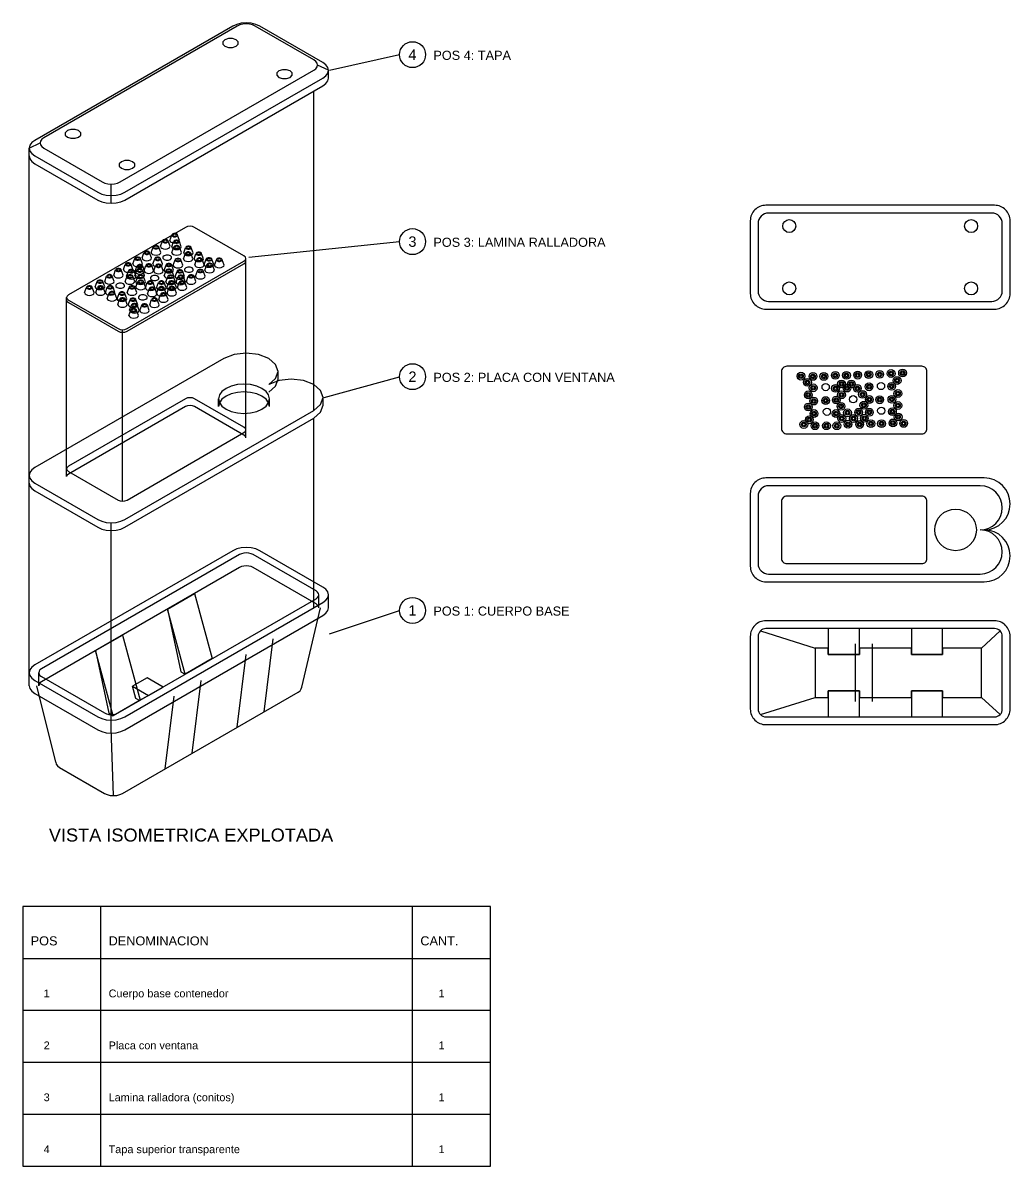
# Model space of a CAD drawing. Header units: millimetres. Extents: x -60 to 672, y -170 to 270.
# Drawn here: x -60 to 320, y -170 to 270.2 of the extents above; entities that cross this region are included whole.
import ezdxf

# ---------------------------------------------------------------- set-up
doc = ezdxf.new("R2010")
doc.units = ezdxf.units.MM
doc.styles.get("Standard").update_dxf_attribs({"font": 'arial.ttf'})

msp = doc.modelspace()

# ---------------------------------------------------------------- linework, layer by layer
for p, q in [((25.98, 270.24), (25.98, 269.83)), ((58, 252), (85, 258)), ((57.58, 252), (53.4, 254)), ((57.58, 249), (57.58, 252)), ((51.96, 121), (51.96, 244)), ((-57.58, 222), (-53.4, 224)), ((-57.58, 219), (-57.58, 222)), ((-57.58, 96), (-57.58, 219)), ((-25.98, 203.76), (-25.98, 208.17)), ((-25.98, 200.76), (-25.98, 203.76)), ((-7.03, 184.2), (-6.3, 186.2)), ((-3.36, 184.2), (-4.09, 186.2)), ((-3.4, 186.5), (-2.66, 188.5)), ((-2.7, 184), (-1.97, 186)), ((0.28, 186.5), (-0.46, 188.5)), ((0.97, 184), (0.24, 186)), ((27, 180), (85, 186)), ((-14.13, 179.7), (-13.4, 181.7)), ((-10.46, 179.7), (-11.2, 181.7)), ((-10.58, 181.85), (-9.85, 183.85)), ((-6.91, 181.85), (-7.64, 183.85)), ((-2.62, 181.85), (-1.88, 183.85)), ((1.06, 181.85), (0.32, 183.85)), ((1.8, 179.4), (2.54, 181.4)), ((1.89, 181.65), (2.62, 183.65)), ((5.47, 179.4), (4.74, 181.4)), ((5.56, 181.65), (4.83, 183.65)), ((5.87, 179.35), (6.61, 181.35)), ((9.54, 179.35), (8.81, 181.35)), ((-21.32, 175.25), (-20.59, 177.25)), ((-17.65, 175.25), (-18.38, 177.25)), ((-17.69, 177.45), (-16.95, 179.45)), ((-16.82, 174.55), (-16.08, 176.55)), ((-14.01, 177.45), (-14.75, 179.45)), ((-13.15, 174.55), (-13.88, 176.55)), ((-13.36, 174.85), (-12.62, 176.85)), ((-9.68, 174.85), (-10.42, 176.85)), ((-9.98, 177.4), (-9.24, 179.4)), ((-9.63, 174.7), (-8.9, 176.7)), ((-6.3, 177.4), (-7.04, 179.4)), ((-5.96, 174.7), (-6.69, 176.7)), ((-5.65, 175), (-4.91, 177)), ((-1.97, 175), (-2.71, 177)), ((-2.1, 176.95), (-1.36, 178.95)), ((1.58, 176.95), (0.84, 178.95)), ((6.13, 177.1), (6.87, 179.1)), ((9.8, 177.1), (9.07, 179.1)), ((9.77, 177.2), (10.5, 179.2)), ((10.03, 175.05), (10.76, 177.05)), ((13.44, 177.2), (12.71, 179.2)), ((13.7, 175.05), (12.97, 177.05)), ((13.75, 177), (14.49, 179)), ((17.43, 177), (16.69, 179)), ((25.83, 178.5), (25.83, 179.5)), ((25.83, 113.5), (25.83, 178.5)), ((-28.51, 170.7), (-27.78, 172.7)), ((-24.84, 170.7), (-25.57, 172.7)), ((-25.05, 173.1), (-24.31, 175.1)), ((-21.37, 173.1), (-22.11, 175.1)), ((-20.63, 170.65), (-19.9, 172.65)), ((-20.11, 172.65), (-19.38, 174.65)), ((-16.96, 170.65), (-17.69, 172.65)), ((-16.44, 172.65), (-17.17, 174.65)), ((-16.91, 172.9), (-16.17, 174.9)), ((-16.47, 170.55), (-15.74, 172.55)), ((-13.23, 172.9), (-13.97, 174.9)), ((-12.8, 170.55), (-13.53, 172.55)), ((-5.56, 172.85), (-4.83, 174.85)), ((-4.95, 170.5), (-4.22, 172.5)), ((-1.89, 172.85), (-2.62, 174.85)), ((-1.28, 170.5), (-2.02, 172.5)), ((-1.4, 172.55), (-0.67, 174.55)), ((-1.06, 170.45), (-0.32, 172.45)), ((2.27, 172.55), (1.54, 174.55)), ((2.62, 170.45), (1.88, 172.45)), ((2.93, 170.65), (3.66, 172.65)), ((6.6, 170.65), (5.87, 172.65)), ((6.48, 172.7), (7.21, 174.7)), ((10.15, 172.7), (9.42, 174.7)), ((-36.22, 166.35), (-35.48, 168.35)), ((-32.54, 166.35), (-33.28, 168.35)), ((-32.15, 168.6), (-31.41, 170.6)), ((-31.97, 166.4), (-31.24, 168.4)), ((-28.47, 168.6), (-29.21, 170.6)), ((-28.3, 166.4), (-29.04, 168.4)), ((-28.25, 166.45), (-27.52, 168.45)), ((-24.58, 166.45), (-25.31, 168.45)), ((-19.85, 166.4), (-19.12, 168.4)), ((-16.18, 166.4), (-16.91, 168.4)), ((-16.47, 168.55), (-15.74, 170.55)), ((-12.8, 168.55), (-13.53, 170.55)), ((-12.84, 168.25), (-12.1, 170.25)), ((-12.06, 165.9), (-11.32, 167.9)), ((-9.16, 168.25), (-9.9, 170.25)), ((-8.38, 165.9), (-9.12, 167.9)), ((-8.51, 168.25), (-7.77, 170.25)), ((-8.51, 166.05), (-7.77, 168.05)), ((-4.83, 168.25), (-5.57, 170.25)), ((-4.83, 166.05), (-5.57, 168.05)), ((-4.61, 168.3), (-3.87, 170.3)), ((-4.52, 166.15), (-3.79, 168.15)), ((-0.93, 168.3), (-1.67, 170.3)), ((-0.85, 166.15), (-1.58, 168.15)), ((-0.54, 168.35), (0.2, 170.35)), ((3.14, 168.35), (2.4, 170.35)), ((-43.15, 163.5), (-43.15, 164.5)), ((-43.15, 98.5), (-43.15, 163.5)), ((-27.56, 164.15), (-26.82, 166.15)), ((-23.88, 164.15), (-24.62, 166.15)), ((-23.66, 164), (-22.93, 166)), ((-23.49, 161.8), (-22.75, 163.8)), ((-19.99, 164), (-20.72, 166)), ((-19.81, 161.8), (-20.55, 163.8)), ((-19.42, 161.65), (-18.68, 163.65)), ((-15.74, 161.65), (-16.48, 163.65)), ((-11.19, 161.7), (-10.46, 163.7)), ((-7.52, 161.7), (-8.25, 163.7)), ((-7.73, 163.7), (-6.99, 165.7)), ((-4.05, 163.7), (-4.79, 165.7)), ((-19.16, 157.6), (-18.42, 159.6)), ((-18.9, 159.55), (-18.16, 161.55)), ((-15.48, 157.6), (-16.22, 159.6)), ((-15.22, 159.55), (-15.96, 161.55)), ((-15, 159.5), (-14.27, 161.5)), ((-11.33, 159.5), (-12.06, 161.5)), ((-21.65, 151.09), (-21.65, 152.09)), ((-21.65, 86.09), (-21.65, 151.09)), ((38.23, 133), (38.23, 136)), ((56, 126), (85, 134)), ((15.32, 122.5), (15.32, 125.5)), ((34.91, 122.5), (34.91, 125.5)), ((55.55, 123), (55.55, 126)), ((51.96, 45), (51.96, 118)), ((25.83, 110.5), (25.83, 113.5)), ((-43.15, 95.5), (-43.15, 98.5)), ((-57.58, 93), (-57.58, 96)), ((-57.58, 20), (-57.58, 93)), ((-25.98, 74.76), (-25.98, 77.76)), ((-25.98, 1.76), (-25.98, 74.76)), ((53.9, 45), (53.9, 50)), ((57.58, 45), (57.58, 50)), ((47.33, 14.5), (54.62, 45)), ((58, 35), (85, 44)), ((223.88, 36.12), (245, 29.5)), ((316.12, 36.12), (309, 29.5)), ((32.91, 5), (36.37, 33)), ((260.5, 8.93), (260.5, 31.07)), ((267, 8.93), (267, 31.07)), ((22.52, -1), (25.98, 27)), ((-57.58, 15), (-57.58, 20)), ((-53.9, 15), (-53.9, 20)), ((-47.33, -14.5), (-54.62, 15)), ((5.2, -11), (8.66, 17)), ((-5.2, -17), (-1.73, 11)), ((223.88, 3.88), (245, 10.5)), ((316.12, 3.88), (309, 10.5)), ((-25.98, -3.24), (-25.98, 1.76)), ((-25.11, -27.33), (-25.98, -1.54)), ((-30, -170), (-30, -70)), ((90, -170), (90, -70)), ((-60, -90), (120, -90)), ((-60, -110), (120, -110)), ((-60, -130), (120, -130)), ((-60, -150), (120, -150))]:
    msp.add_line(p, q)
for points in [[(55.43, 249), (56.59, 249.88), (57.33, 250.9), (57.58, 252), (57.33, 253.1), (56.59, 254.12), (55.43, 255), (31.18, 269), (29.65, 269.67), (27.88, 270.1), (25.98, 270.24), (24.08, 270.1), (22.31, 269.67), (20.78, 269), (-55.43, 225), (-56.59, 224.12), (-57.33, 223.1), (-57.58, 222), (-57.33, 220.9), (-56.59, 219.88), (-55.43, 219), (-31.18, 205), (-29.65, 204.33), (-27.88, 203.9), (-25.98, 203.76), (-24.08, 203.9), (-22.31, 204.33), (-20.78, 205)], [(51.96, 252), (52.74, 252.59), (53.23, 253.27), (53.4, 254), (53.23, 254.73), (52.74, 255.41), (51.96, 256), (29.44, 269), (28.43, 269.45), (27.25, 269.73), (25.98, 269.83), (24.71, 269.73), (23.53, 269.45), (22.52, 269), (-51.96, 226), (-52.74, 225.41), (-53.23, 224.73), (-53.4, 224), (-53.23, 223.27), (-52.74, 222.59), (-51.96, 222), (-29.44, 209), (-28.43, 208.55), (-27.25, 208.27), (-25.98, 208.17), (-24.71, 208.27), (-23.53, 208.55), (-22.52, 209)], [(22.08, 263.75), (20.71, 264.21), (19.13, 264.21), (17.75, 263.75), (16.96, 262.96), (16.96, 262.04), (17.75, 261.25), (19.13, 260.79), (20.71, 260.79), (22.08, 261.25), (22.88, 262.04), (22.88, 262.96)], [(42.87, 251.75), (41.5, 252.21), (39.91, 252.21), (38.54, 251.75), (37.75, 250.96), (37.75, 250.04), (38.54, 249.25), (39.91, 248.79), (41.5, 248.79), (42.87, 249.25), (43.66, 250.04), (43.66, 250.96)], [(-38.54, 228.75), (-39.91, 229.21), (-41.5, 229.21), (-42.87, 228.75), (-43.66, 227.96), (-43.66, 227.04), (-42.87, 226.25), (-41.5, 225.79), (-39.91, 225.79), (-38.54, 226.25), (-37.75, 227.04), (-37.75, 227.96)], [(-17.75, 216.75), (-19.13, 217.21), (-20.71, 217.21), (-22.08, 216.75), (-22.88, 215.96), (-22.88, 215.04), (-22.08, 214.25), (-20.71, 213.79), (-19.13, 213.79), (-17.75, 214.25), (-16.96, 215.04), (-16.96, 215.96)], [(25.11, 178.5), (25.65, 178.96), (25.83, 179.5), (25.65, 180.04), (25.11, 180.5), (6.06, 191.5), (5.27, 191.81), (4.33, 191.91), (3.39, 191.81), (2.6, 191.5), (-42.44, 165.5), (-42.97, 165.04), (-43.15, 164.5), (-42.97, 163.96), (-42.44, 163.5), (-23.38, 152.5), (-22.59, 152.19), (-21.65, 152.09), (-20.71, 152.19), (-19.92, 152.5)], [(-4.42, 186.65), (-4.91, 186.81), (-5.48, 186.81), (-5.98, 186.65), (-6.26, 186.36), (-6.26, 186.04), (-5.98, 185.75), (-5.48, 185.59), (-4.91, 185.59), (-4.42, 185.75), (-4.13, 186.04), (-4.13, 186.36)], [(-4.76, 186.45), (-5.2, 186.55), (-5.63, 186.45), (-5.81, 186.2), (-5.63, 185.95), (-5.2, 185.85), (-4.76, 185.95), (-4.58, 186.2)], [(-0.78, 188.95), (-1.27, 189.11), (-1.84, 189.11), (-2.34, 188.95), (-2.62, 188.66), (-2.62, 188.34), (-2.34, 188.05), (-1.84, 187.89), (-1.27, 187.89), (-0.78, 188.05), (-0.49, 188.34), (-0.49, 188.66)], [(-1.13, 188.75), (-1.56, 188.85), (-1.99, 188.75), (-2.17, 188.5), (-1.99, 188.25), (-1.56, 188.15), (-1.13, 188.25), (-0.95, 188.5)], [(-0.09, 186.45), (-0.58, 186.61), (-1.15, 186.61), (-1.65, 186.45), (-1.93, 186.16), (-1.93, 185.84), (-1.65, 185.55), (-1.15, 185.39), (-0.58, 185.39), (-0.09, 185.55), (0.2, 185.84), (0.2, 186.16)], [(-0.43, 186.25), (-0.87, 186.35), (-1.3, 186.25), (-1.48, 186), (-1.3, 185.75), (-0.87, 185.65), (-0.43, 185.75), (-0.25, 186)], [(-11.52, 182.15), (-12.01, 182.31), (-12.58, 182.31), (-13.08, 182.15), (-13.36, 181.86), (-13.36, 181.54), (-13.08, 181.25), (-12.58, 181.09), (-12.01, 181.09), (-11.52, 181.25), (-11.23, 181.54), (-11.23, 181.86)], [(-11.86, 181.95), (-12.3, 182.05), (-12.73, 181.95), (-12.91, 181.7), (-12.73, 181.45), (-12.3, 181.35), (-11.86, 181.45), (-11.69, 181.7)], [(-7.97, 184.3), (-8.46, 184.46), (-9.03, 184.46), (-9.53, 184.3), (-9.81, 184.01), (-9.81, 183.69), (-9.53, 183.4), (-9.03, 183.24), (-8.46, 183.24), (-7.97, 183.4), (-7.68, 183.69), (-7.68, 184.01)], [(-8.31, 184.1), (-8.75, 184.2), (-9.18, 184.1), (-9.36, 183.85), (-9.18, 183.6), (-8.75, 183.5), (-8.31, 183.6), (-8.13, 183.85)], [(-3.2, 180.55), (-3.97, 180.81), (-4.86, 180.81), (-5.63, 180.55), (-6.07, 180.11), (-6.07, 179.59), (-5.63, 179.15), (-4.86, 178.89), (-3.97, 178.89), (-3.2, 179.15), (-2.76, 179.59), (-2.76, 180.11)], [(0, 184.3), (-0.49, 184.46), (-1.06, 184.46), (-1.56, 184.3), (-1.84, 184.01), (-1.84, 183.69), (-1.56, 183.4), (-1.06, 183.24), (-0.49, 183.24), (0, 183.4), (0.29, 183.69), (0.29, 184.01)], [(-0.35, 184.1), (-0.78, 184.2), (-1.21, 184.1), (-1.39, 183.85), (-1.21, 183.6), (-0.78, 183.5), (-0.35, 183.6), (-0.17, 183.85)], [(4.42, 181.85), (3.92, 182.01), (3.35, 182.01), (2.86, 181.85), (2.57, 181.56), (2.57, 181.24), (2.86, 180.95), (3.35, 180.79), (3.92, 180.79), (4.42, 180.95), (4.7, 181.24), (4.7, 181.56)], [(4.5, 184.1), (4.01, 184.26), (3.44, 184.26), (2.94, 184.1), (2.66, 183.81), (2.66, 183.49), (2.94, 183.2), (3.44, 183.04), (4.01, 183.04), (4.5, 183.2), (4.79, 183.49), (4.79, 183.81)], [(4.07, 181.65), (3.64, 181.75), (3.2, 181.65), (3.02, 181.4), (3.2, 181.15), (3.64, 181.05), (4.07, 181.15), (4.25, 181.4)], [(4.16, 183.9), (3.72, 184), (3.29, 183.9), (3.11, 183.65), (3.29, 183.4), (3.72, 183.3), (4.16, 183.4), (4.34, 183.65)], [(8.49, 181.8), (7.99, 181.96), (7.42, 181.96), (6.93, 181.8), (6.64, 181.51), (6.64, 181.19), (6.93, 180.9), (7.42, 180.74), (7.99, 180.74), (8.49, 180.9), (8.77, 181.19), (8.77, 181.51)], [(8.14, 181.6), (7.71, 181.7), (7.27, 181.6), (7.1, 181.35), (7.27, 181.1), (7.71, 181), (8.14, 181.1), (8.32, 181.35)], [(-18.71, 177.7), (-19.2, 177.86), (-19.77, 177.86), (-20.26, 177.7), (-20.55, 177.41), (-20.55, 177.09), (-20.26, 176.8), (-19.77, 176.64), (-19.2, 176.64), (-18.71, 176.8), (-18.42, 177.09), (-18.42, 177.41)], [(-19.05, 177.5), (-19.49, 177.6), (-19.92, 177.5), (-20.1, 177.25), (-19.92, 177), (-19.49, 176.9), (-19.05, 177), (-18.87, 177.25)], [(-15.07, 179.9), (-15.56, 180.06), (-16.13, 180.06), (-16.63, 179.9), (-16.91, 179.61), (-16.91, 179.29), (-16.63, 179), (-16.13, 178.84), (-15.56, 178.84), (-15.07, 179), (-14.78, 179.29), (-14.78, 179.61)], [(-15.42, 179.7), (-15.85, 179.8), (-16.28, 179.7), (-16.46, 179.45), (-16.28, 179.2), (-15.85, 179.1), (-15.42, 179.2), (-15.24, 179.45)], [(-14.2, 177), (-14.7, 177.16), (-15.27, 177.16), (-15.76, 177), (-16.05, 176.71), (-16.05, 176.39), (-15.76, 176.1), (-15.27, 175.94), (-14.7, 175.94), (-14.2, 176.1), (-13.92, 176.39), (-13.92, 176.71)], [(-14.55, 176.8), (-14.98, 176.9), (-15.42, 176.8), (-15.59, 176.55), (-15.42, 176.3), (-14.98, 176.2), (-14.55, 176.3), (-14.37, 176.55)], [(-10.74, 177.3), (-11.23, 177.46), (-11.8, 177.46), (-12.3, 177.3), (-12.58, 177.01), (-12.58, 176.69), (-12.3, 176.4), (-11.8, 176.24), (-11.23, 176.24), (-10.74, 176.4), (-10.45, 176.69), (-10.45, 177.01)], [(-11.09, 177.1), (-11.52, 177.2), (-11.95, 177.1), (-12.13, 176.85), (-11.95, 176.6), (-11.52, 176.5), (-11.09, 176.6), (-10.91, 176.85)], [(-7.36, 179.85), (-7.86, 180.01), (-8.43, 180.01), (-8.92, 179.85), (-9.21, 179.56), (-9.21, 179.24), (-8.92, 178.95), (-8.43, 178.79), (-7.86, 178.79), (-7.36, 178.95), (-7.08, 179.24), (-7.08, 179.56)], [(-7.01, 177.15), (-7.51, 177.31), (-8.08, 177.31), (-8.57, 177.15), (-8.86, 176.86), (-8.86, 176.54), (-8.57, 176.25), (-8.08, 176.09), (-7.51, 176.09), (-7.01, 176.25), (-6.73, 176.54), (-6.73, 176.86)], [(-7.71, 179.65), (-8.14, 179.75), (-8.57, 179.65), (-8.75, 179.4), (-8.57, 179.15), (-8.14, 179.05), (-7.71, 179.15), (-7.53, 179.4)], [(-7.36, 176.95), (-7.79, 177.05), (-8.23, 176.95), (-8.41, 176.7), (-8.23, 176.45), (-7.79, 176.35), (-7.36, 176.45), (-7.18, 176.7)], [(-3.03, 177.45), (-3.53, 177.61), (-4.1, 177.61), (-4.59, 177.45), (-4.88, 177.16), (-4.88, 176.84), (-4.59, 176.55), (-4.1, 176.39), (-3.53, 176.39), (-3.03, 176.55), (-2.75, 176.84), (-2.75, 177.16)], [(-3.38, 177.25), (-3.81, 177.35), (-4.24, 177.25), (-4.42, 177), (-4.24, 176.75), (-3.81, 176.65), (-3.38, 176.75), (-3.2, 177)], [(0.52, 179.4), (0.03, 179.56), (-0.55, 179.56), (-1.04, 179.4), (-1.32, 179.11), (-1.32, 178.79), (-1.04, 178.5), (-0.55, 178.34), (0.03, 178.34), (0.52, 178.5), (0.8, 178.79), (0.8, 179.11)], [(0.17, 179.2), (-0.26, 179.3), (-0.69, 179.2), (-0.87, 178.95), (-0.69, 178.7), (-0.26, 178.6), (0.17, 178.7), (0.35, 178.95)], [(5.11, 175.85), (4.34, 176.11), (3.45, 176.11), (2.68, 175.85), (2.24, 175.41), (2.24, 174.89), (2.68, 174.45), (3.45, 174.19), (4.34, 174.19), (5.11, 174.45), (5.55, 174.89), (5.55, 175.41)], [(8.75, 179.55), (8.25, 179.71), (7.68, 179.71), (7.19, 179.55), (6.9, 179.26), (6.9, 178.94), (7.19, 178.65), (7.68, 178.49), (8.25, 178.49), (8.75, 178.65), (9.03, 178.94), (9.03, 179.26)], [(8.4, 179.35), (7.97, 179.45), (7.53, 179.35), (7.36, 179.1), (7.53, 178.85), (7.97, 178.75), (8.4, 178.85), (8.58, 179.1)], [(12.38, 179.65), (11.89, 179.81), (11.32, 179.81), (10.83, 179.65), (10.54, 179.36), (10.54, 179.04), (10.83, 178.75), (11.32, 178.59), (11.89, 178.59), (12.38, 178.75), (12.67, 179.04), (12.67, 179.36)], [(12.64, 177.5), (12.15, 177.66), (11.58, 177.66), (11.09, 177.5), (10.8, 177.21), (10.8, 176.89), (11.09, 176.6), (11.58, 176.44), (12.15, 176.44), (12.64, 176.6), (12.93, 176.89), (12.93, 177.21)], [(12.04, 179.45), (11.6, 179.55), (11.17, 179.45), (10.99, 179.2), (11.17, 178.95), (11.6, 178.85), (12.04, 178.95), (12.22, 179.2)], [(12.3, 177.3), (11.86, 177.4), (11.43, 177.3), (11.25, 177.05), (11.43, 176.8), (11.86, 176.7), (12.3, 176.8), (12.48, 177.05)], [(16.37, 179.45), (15.87, 179.61), (15.3, 179.61), (14.81, 179.45), (14.52, 179.16), (14.52, 178.84), (14.81, 178.55), (15.3, 178.39), (15.87, 178.39), (16.37, 178.55), (16.65, 178.84), (16.65, 179.16)], [(16.02, 179.25), (15.59, 179.35), (15.16, 179.25), (14.98, 179), (15.16, 178.75), (15.59, 178.65), (16.02, 178.75), (16.2, 179)], [(-25.89, 173.15), (-26.39, 173.31), (-26.96, 173.31), (-27.45, 173.15), (-27.74, 172.86), (-27.74, 172.54), (-27.45, 172.25), (-26.96, 172.09), (-26.39, 172.09), (-25.89, 172.25), (-25.61, 172.54), (-25.61, 172.86)], [(-26.24, 172.95), (-26.67, 173.05), (-27.11, 172.95), (-27.29, 172.7), (-27.11, 172.45), (-26.67, 172.35), (-26.24, 172.45), (-26.06, 172.7)], [(-22.43, 175.55), (-22.92, 175.71), (-23.49, 175.71), (-23.99, 175.55), (-24.27, 175.26), (-24.27, 174.94), (-23.99, 174.65), (-23.49, 174.49), (-22.92, 174.49), (-22.43, 174.65), (-22.14, 174.94), (-22.14, 175.26)], [(-22.78, 175.35), (-23.21, 175.45), (-23.64, 175.35), (-23.82, 175.1), (-23.64, 174.85), (-23.21, 174.75), (-22.78, 174.85), (-22.6, 175.1)], [(-18.01, 173.1), (-18.51, 173.26), (-19.08, 173.26), (-19.57, 173.1), (-19.86, 172.81), (-19.86, 172.49), (-19.57, 172.2), (-19.08, 172.04), (-18.51, 172.04), (-18.01, 172.2), (-17.73, 172.49), (-17.73, 172.81)], [(-18.36, 172.9), (-18.79, 173), (-19.23, 172.9), (-19.41, 172.65), (-19.23, 172.4), (-18.79, 172.3), (-18.36, 172.4), (-18.18, 172.65)], [(-17.49, 175.1), (-17.99, 175.26), (-18.56, 175.26), (-19.05, 175.1), (-19.34, 174.81), (-19.34, 174.49), (-19.05, 174.2), (-18.56, 174.04), (-17.99, 174.04), (-17.49, 174.2), (-17.21, 174.49), (-17.21, 174.81)], [(-17.84, 174.9), (-18.27, 175), (-18.71, 174.9), (-18.89, 174.65), (-18.71, 174.4), (-18.27, 174.3), (-17.84, 174.4), (-17.66, 174.65)], [(-14.29, 175.35), (-14.78, 175.51), (-15.35, 175.51), (-15.85, 175.35), (-16.13, 175.06), (-16.13, 174.74), (-15.85, 174.45), (-15.35, 174.29), (-14.78, 174.29), (-14.29, 174.45), (-14, 174.74), (-14, 175.06)], [(-13.86, 173), (-14.35, 173.16), (-14.92, 173.16), (-15.42, 173), (-15.7, 172.71), (-15.7, 172.39), (-15.42, 172.1), (-14.92, 171.94), (-14.35, 171.94), (-13.86, 172.1), (-13.57, 172.39), (-13.57, 172.71)], [(-14.64, 175.15), (-15.07, 175.25), (-15.5, 175.15), (-15.68, 174.9), (-15.5, 174.65), (-15.07, 174.55), (-14.64, 174.65), (-14.46, 174.9)], [(-14.2, 172.8), (-14.64, 172.9), (-15.07, 172.8), (-15.25, 172.55), (-15.07, 172.3), (-14.64, 172.2), (-14.2, 172.3), (-14.02, 172.55)], [(-8.05, 172.65), (-8.82, 172.91), (-9.71, 172.91), (-10.48, 172.65), (-10.92, 172.21), (-10.92, 171.69), (-10.48, 171.25), (-9.71, 170.99), (-8.82, 170.99), (-8.05, 171.25), (-7.61, 171.69), (-7.61, 172.21)], [(-2.94, 175.3), (-3.44, 175.46), (-4.01, 175.46), (-4.5, 175.3), (-4.79, 175.01), (-4.79, 174.69), (-4.5, 174.4), (-4.01, 174.24), (-3.44, 174.24), (-2.94, 174.4), (-2.66, 174.69), (-2.66, 175.01)], [(-3.29, 175.1), (-3.72, 175.2), (-4.16, 175.1), (-4.34, 174.85), (-4.16, 174.6), (-3.72, 174.5), (-3.29, 174.6), (-3.11, 174.85)], [(-2.34, 172.95), (-2.83, 173.11), (-3.4, 173.11), (-3.9, 172.95), (-4.18, 172.66), (-4.18, 172.34), (-3.9, 172.05), (-3.4, 171.89), (-2.83, 171.89), (-2.34, 172.05), (-2.05, 172.34), (-2.05, 172.66)], [(-2.68, 172.75), (-3.12, 172.85), (-3.55, 172.75), (-3.73, 172.5), (-3.55, 172.25), (-3.12, 172.15), (-2.68, 172.25), (-2.51, 172.5)], [(1.21, 175), (0.72, 175.16), (0.15, 175.16), (-0.35, 175), (-0.63, 174.71), (-0.63, 174.39), (-0.35, 174.1), (0.15, 173.94), (0.72, 173.94), (1.21, 174.1), (1.5, 174.39), (1.5, 174.71)], [(1.56, 172.9), (1.06, 173.06), (0.49, 173.06), (0, 172.9), (-0.29, 172.61), (-0.29, 172.29), (0, 172), (0.49, 171.84), (1.06, 171.84), (1.56, 172), (1.84, 172.29), (1.84, 172.61)], [(0.87, 174.8), (0.43, 174.9), (0, 174.8), (-0.18, 174.55), (0, 174.3), (0.43, 174.2), (0.87, 174.3), (1.05, 174.55)], [(1.21, 172.7), (0.78, 172.8), (0.35, 172.7), (0.17, 172.45), (0.35, 172.2), (0.78, 172.1), (1.21, 172.2), (1.39, 172.45)], [(5.54, 173.1), (5.05, 173.26), (4.48, 173.26), (3.98, 173.1), (3.7, 172.81), (3.7, 172.49), (3.98, 172.2), (4.48, 172.04), (5.05, 172.04), (5.54, 172.2), (5.83, 172.49), (5.83, 172.81)], [(5.2, 172.9), (4.76, 173), (4.33, 172.9), (4.15, 172.65), (4.33, 172.4), (4.76, 172.3), (5.2, 172.4), (5.38, 172.65)], [(9.09, 175.15), (8.6, 175.31), (8.03, 175.31), (7.53, 175.15), (7.25, 174.86), (7.25, 174.54), (7.53, 174.25), (8.03, 174.09), (8.6, 174.09), (9.09, 174.25), (9.38, 174.54), (9.38, 174.86)], [(8.75, 174.95), (8.31, 175.05), (7.88, 174.95), (7.7, 174.7), (7.88, 174.45), (8.31, 174.35), (8.75, 174.45), (8.93, 174.7)], [(-33.6, 168.8), (-34.1, 168.96), (-34.67, 168.96), (-35.16, 168.8), (-35.45, 168.51), (-35.45, 168.19), (-35.16, 167.9), (-34.67, 167.74), (-34.1, 167.74), (-33.6, 167.9), (-33.32, 168.19), (-33.32, 168.51)], [(-33.95, 168.6), (-34.38, 168.7), (-34.81, 168.6), (-34.99, 168.35), (-34.81, 168.1), (-34.38, 168), (-33.95, 168.1), (-33.77, 168.35)], [(-29.53, 171.05), (-30.03, 171.21), (-30.6, 171.21), (-31.09, 171.05), (-31.38, 170.76), (-31.38, 170.44), (-31.09, 170.15), (-30.6, 169.99), (-30.03, 169.99), (-29.53, 170.15), (-29.25, 170.44), (-29.25, 170.76)], [(-29.36, 168.85), (-29.85, 169.01), (-30.42, 169.01), (-30.92, 168.85), (-31.2, 168.56), (-31.2, 168.24), (-30.92, 167.95), (-30.42, 167.79), (-29.85, 167.79), (-29.36, 167.95), (-29.07, 168.24), (-29.07, 168.56)], [(-29.88, 170.85), (-30.31, 170.95), (-30.74, 170.85), (-30.92, 170.6), (-30.74, 170.35), (-30.31, 170.25), (-29.88, 170.35), (-29.7, 170.6)], [(-29.7, 168.65), (-30.14, 168.75), (-30.57, 168.65), (-30.75, 168.4), (-30.57, 168.15), (-30.14, 168.05), (-29.7, 168.15), (-29.53, 168.4)], [(-25.63, 168.9), (-26.13, 169.06), (-26.7, 169.06), (-27.19, 168.9), (-27.48, 168.61), (-27.48, 168.29), (-27.19, 168), (-26.7, 167.84), (-26.13, 167.84), (-25.63, 168), (-25.35, 168.29), (-25.35, 168.61)], [(-25.98, 168.7), (-26.41, 168.8), (-26.85, 168.7), (-27.03, 168.45), (-26.85, 168.2), (-26.41, 168.1), (-25.98, 168.2), (-25.8, 168.45)], [(-21.3, 169.7), (-22.07, 169.96), (-22.96, 169.96), (-23.73, 169.7), (-24.17, 169.26), (-24.17, 168.74), (-23.73, 168.3), (-22.96, 168.04), (-22.07, 168.04), (-21.3, 168.3), (-20.86, 168.74), (-20.86, 169.26)], [(-17.23, 168.85), (-17.73, 169.01), (-18.3, 169.01), (-18.79, 168.85), (-19.08, 168.56), (-19.08, 168.24), (-18.79, 167.95), (-18.3, 167.79), (-17.73, 167.79), (-17.23, 167.95), (-16.95, 168.24), (-16.95, 168.56)], [(-17.58, 168.65), (-18.01, 168.75), (-18.45, 168.65), (-18.63, 168.4), (-18.45, 168.15), (-18.01, 168.05), (-17.58, 168.15), (-17.4, 168.4)], [(-13.86, 171), (-14.35, 171.16), (-14.92, 171.16), (-15.42, 171), (-15.7, 170.71), (-15.7, 170.39), (-15.42, 170.1), (-14.92, 169.94), (-14.35, 169.94), (-13.86, 170.1), (-13.57, 170.39), (-13.57, 170.71)], [(-14.2, 170.8), (-14.64, 170.9), (-15.07, 170.8), (-15.25, 170.55), (-15.07, 170.3), (-14.64, 170.2), (-14.2, 170.3), (-14.02, 170.55)], [(-10.22, 170.7), (-10.71, 170.86), (-11.28, 170.86), (-11.78, 170.7), (-12.06, 170.41), (-12.06, 170.09), (-11.78, 169.8), (-11.28, 169.64), (-10.71, 169.64), (-10.22, 169.8), (-9.93, 170.09), (-9.93, 170.41)], [(-10.57, 170.5), (-11, 170.6), (-11.43, 170.5), (-11.61, 170.25), (-11.43, 170), (-11, 169.9), (-10.57, 170), (-10.39, 170.25)], [(-9.44, 168.35), (-9.93, 168.51), (-10.5, 168.51), (-11, 168.35), (-11.28, 168.06), (-11.28, 167.74), (-11, 167.45), (-10.5, 167.29), (-9.93, 167.29), (-9.44, 167.45), (-9.15, 167.74), (-9.15, 168.06)], [(-9.79, 168.15), (-10.22, 168.25), (-10.65, 168.15), (-10.83, 167.9), (-10.65, 167.65), (-10.22, 167.55), (-9.79, 167.65), (-9.61, 167.9)], [(-5.89, 170.7), (-6.38, 170.86), (-6.95, 170.86), (-7.45, 170.7), (-7.73, 170.41), (-7.73, 170.09), (-7.45, 169.8), (-6.95, 169.64), (-6.38, 169.64), (-5.89, 169.8), (-5.6, 170.09), (-5.6, 170.41)], [(-5.89, 168.5), (-6.38, 168.66), (-6.95, 168.66), (-7.45, 168.5), (-7.73, 168.21), (-7.73, 167.89), (-7.45, 167.6), (-6.95, 167.44), (-6.38, 167.44), (-5.89, 167.6), (-5.6, 167.89), (-5.6, 168.21)], [(-6.24, 170.5), (-6.67, 170.6), (-7.1, 170.5), (-7.28, 170.25), (-7.1, 170), (-6.67, 169.9), (-6.24, 170), (-6.06, 170.25)], [(-6.24, 168.3), (-6.67, 168.4), (-7.1, 168.3), (-7.28, 168.05), (-7.1, 167.8), (-6.67, 167.7), (-6.24, 167.8), (-6.06, 168.05)], [(-1.99, 170.75), (-2.49, 170.91), (-3.06, 170.91), (-3.55, 170.75), (-3.84, 170.46), (-3.84, 170.14), (-3.55, 169.85), (-3.06, 169.69), (-2.49, 169.69), (-1.99, 169.85), (-1.71, 170.14), (-1.71, 170.46)], [(-1.91, 168.6), (-2.4, 168.76), (-2.97, 168.76), (-3.46, 168.6), (-3.75, 168.31), (-3.75, 167.99), (-3.46, 167.7), (-2.97, 167.54), (-2.4, 167.54), (-1.91, 167.7), (-1.62, 167.99), (-1.62, 168.31)], [(-2.34, 170.55), (-2.77, 170.65), (-3.2, 170.55), (-3.38, 170.3), (-3.2, 170.05), (-2.77, 169.95), (-2.34, 170.05), (-2.16, 170.3)], [(-2.25, 168.4), (-2.68, 168.5), (-3.12, 168.4), (-3.3, 168.15), (-3.12, 167.9), (-2.68, 167.8), (-2.25, 167.9), (-2.07, 168.15)], [(2.08, 170.8), (1.58, 170.96), (1.01, 170.96), (0.52, 170.8), (0.23, 170.51), (0.23, 170.19), (0.52, 169.9), (1.01, 169.74), (1.58, 169.74), (2.08, 169.9), (2.36, 170.19), (2.36, 170.51)], [(1.73, 170.6), (1.3, 170.7), (0.87, 170.6), (0.69, 170.35), (0.87, 170.1), (1.3, 170), (1.73, 170.1), (1.91, 170.35)], [(-24.94, 166.6), (-25.44, 166.76), (-26.01, 166.76), (-26.5, 166.6), (-26.79, 166.31), (-26.79, 165.99), (-26.5, 165.7), (-26.01, 165.54), (-25.44, 165.54), (-24.94, 165.7), (-24.66, 165.99), (-24.66, 166.31)], [(-25.29, 166.4), (-25.72, 166.5), (-26.15, 166.4), (-26.33, 166.15), (-26.15, 165.9), (-25.72, 165.8), (-25.29, 165.9), (-25.11, 166.15)], [(-21.04, 166.45), (-21.54, 166.61), (-22.11, 166.61), (-22.6, 166.45), (-22.89, 166.16), (-22.89, 165.84), (-22.6, 165.55), (-22.11, 165.39), (-21.54, 165.39), (-21.04, 165.55), (-20.76, 165.84), (-20.76, 166.16)], [(-20.87, 164.25), (-21.37, 164.41), (-21.94, 164.41), (-22.43, 164.25), (-22.72, 163.96), (-22.72, 163.64), (-22.43, 163.35), (-21.94, 163.19), (-21.37, 163.19), (-20.87, 163.35), (-20.59, 163.64), (-20.59, 163.96)], [(-21.39, 166.25), (-21.82, 166.35), (-22.26, 166.25), (-22.44, 166), (-22.26, 165.75), (-21.82, 165.65), (-21.39, 165.75), (-21.21, 166)], [(-21.22, 164.05), (-21.65, 164.15), (-22.08, 164.05), (-22.26, 163.8), (-22.08, 163.55), (-21.65, 163.45), (-21.22, 163.55), (-21.04, 163.8)], [(-16.8, 164.1), (-17.3, 164.26), (-17.87, 164.26), (-18.36, 164.1), (-18.65, 163.81), (-18.65, 163.49), (-18.36, 163.2), (-17.87, 163.04), (-17.3, 163.04), (-16.8, 163.2), (-16.52, 163.49), (-16.52, 163.81)], [(-17.15, 163.9), (-17.58, 164), (-18.01, 163.9), (-18.19, 163.65), (-18.01, 163.4), (-17.58, 163.3), (-17.15, 163.4), (-16.97, 163.65)], [(-12.64, 165.2), (-13.41, 165.46), (-14.3, 165.46), (-15.07, 165.2), (-15.51, 164.76), (-15.51, 164.24), (-15.07, 163.8), (-14.3, 163.54), (-13.41, 163.54), (-12.64, 163.8), (-12.2, 164.24), (-12.2, 164.76)], [(-8.57, 164.15), (-9.07, 164.31), (-9.64, 164.31), (-10.13, 164.15), (-10.42, 163.86), (-10.42, 163.54), (-10.13, 163.25), (-9.64, 163.09), (-9.07, 163.09), (-8.57, 163.25), (-8.29, 163.54), (-8.29, 163.86)], [(-8.92, 163.95), (-9.35, 164.05), (-9.79, 163.95), (-9.97, 163.7), (-9.79, 163.45), (-9.35, 163.35), (-8.92, 163.45), (-8.74, 163.7)], [(-5.11, 166.15), (-5.6, 166.31), (-6.17, 166.31), (-6.67, 166.15), (-6.95, 165.86), (-6.95, 165.54), (-6.67, 165.25), (-6.17, 165.09), (-5.6, 165.09), (-5.11, 165.25), (-4.82, 165.54), (-4.82, 165.86)], [(-5.46, 165.95), (-5.89, 166.05), (-6.32, 165.95), (-6.5, 165.7), (-6.32, 165.45), (-5.89, 165.35), (-5.46, 165.45), (-5.28, 165.7)], [(-16.54, 160.05), (-17.04, 160.21), (-17.61, 160.21), (-18.1, 160.05), (-18.39, 159.76), (-18.39, 159.44), (-18.1, 159.15), (-17.61, 158.99), (-17.04, 158.99), (-16.54, 159.15), (-16.26, 159.44), (-16.26, 159.76)], [(-16.28, 162), (-16.78, 162.16), (-17.35, 162.16), (-17.84, 162), (-18.13, 161.71), (-18.13, 161.39), (-17.84, 161.1), (-17.35, 160.94), (-16.78, 160.94), (-16.28, 161.1), (-16, 161.39), (-16, 161.71)], [(-16.89, 159.85), (-17.32, 159.95), (-17.75, 159.85), (-17.93, 159.6), (-17.75, 159.35), (-17.32, 159.25), (-16.89, 159.35), (-16.71, 159.6)], [(-16.63, 161.8), (-17.06, 161.9), (-17.49, 161.8), (-17.67, 161.55), (-17.49, 161.3), (-17.06, 161.2), (-16.63, 161.3), (-16.45, 161.55)], [(-12.38, 161.95), (-12.88, 162.11), (-13.45, 162.11), (-13.94, 161.95), (-14.23, 161.66), (-14.23, 161.34), (-13.94, 161.05), (-13.45, 160.89), (-12.88, 160.89), (-12.38, 161.05), (-12.1, 161.34), (-12.1, 161.66)], [(-12.73, 161.75), (-13.16, 161.85), (-13.6, 161.75), (-13.78, 161.5), (-13.6, 161.25), (-13.16, 161.15), (-12.73, 161.25), (-12.55, 161.5)], [(-31.18, 79), (-29.65, 78.33), (-27.88, 77.9), (-25.98, 77.76), (-24.08, 77.9), (-22.31, 78.33), (-20.78, 79), (51.96, 121), (54.62, 123.29), (55.55, 126), (54.62, 128.71), (51.96, 131), (47.99, 132.53), (43.3, 133.07), (38.61, 132.53), (34.64, 131), (37.3, 133.29), (38.23, 136), (37.3, 138.71), (34.64, 141), (30.67, 142.53), (25.98, 143.07), (21.29, 142.53), (17.32, 141), (-55.43, 99), (-56.59, 98.12), (-57.33, 97.1), (-57.58, 96), (-57.33, 94.9), (-56.59, 93.88), (-55.43, 93)], [(32.04, 129.5), (30.01, 130.4), (27.65, 130.96), (25.11, 131.16), (22.58, 130.96), (20.22, 130.4), (18.19, 129.5), (16.63, 128.33), (15.65, 126.96), (15.32, 125.5), (15.65, 124.04), (16.63, 122.67), (18.19, 121.5), (20.22, 120.6), (22.58, 120.04), (25.11, 119.84), (27.65, 120.04), (30.01, 120.6), (32.04, 121.5), (33.6, 122.67), (34.58, 124.04), (34.91, 125.5), (34.58, 126.96), (33.6, 128.33)], [(25.11, 112.5), (25.65, 112.96), (25.83, 113.5), (25.65, 114.04), (25.11, 114.5), (6.06, 125.5), (5.27, 125.81), (4.33, 125.91), (3.39, 125.81), (2.6, 125.5), (-42.44, 99.5), (-42.97, 99.04), (-43.15, 98.5), (-42.97, 97.96), (-42.44, 97.5), (-23.38, 86.5), (-22.59, 86.19), (-21.65, 86.09), (-20.71, 86.19), (-19.92, 86.5)], [(55.43, 47), (56.59, 47.88), (57.33, 48.9), (57.58, 50), (57.33, 51.1), (56.59, 52.12), (55.43, 53), (31.18, 67), (29.65, 67.67), (27.88, 68.1), (25.98, 68.24), (24.08, 68.1), (22.31, 67.67), (20.78, 67), (-55.43, 23), (-56.59, 22.12), (-57.33, 21.1), (-57.58, 20), (-57.33, 18.9), (-56.59, 17.88), (-55.43, 17), (-31.18, 3), (-29.65, 2.33), (-27.88, 1.9), (-25.98, 1.76), (-24.08, 1.9), (-22.31, 2.33), (-20.78, 3)], [(52.83, 48.5), (53.41, 48.94), (53.78, 49.45), (53.9, 50), (53.78, 50.55), (53.41, 51.06), (52.83, 51.5), (28.58, 65.5), (27.82, 65.84), (26.93, 66.05), (25.98, 66.12), (25.03, 66.05), (24.14, 65.84), (23.38, 65.5), (-52.83, 21.5), (-53.41, 21.06), (-53.78, 20.55), (-53.9, 20), (-53.78, 19.45), (-53.41, 18.94), (-52.83, 18.5), (-28.58, 4.5), (-27.82, 4.16), (-26.93, 3.95), (-25.98, 3.88), (-25.03, 3.95), (-24.14, 4.16), (-23.38, 4.5)], [(-4.33, 44.5), (6.06, 50.5), (12.85, 25.42), (2.46, 19.42)], [(-4.33, 44.5), (0.76, 20.4), (2.46, 19.42)], [(250, 27), (262, 27), (262, 37), (250, 37)], [(282, 27), (294, 27), (294, 37), (282, 37)], [(-32.04, 28.5), (-21.65, 34.5), (-14.86, 9.42), (-25.26, 3.42)], [(-32.04, 28.5), (-26.95, 4.4), (-25.26, 3.42)], [(245, 10.5), (250, 10.5), (250, 13), (262, 13), (262, 10.5), (282, 10.5), (282, 13), (294, 13), (294, 10.5), (309, 10.5), (309, 29.5), (294, 29.5), (294, 27), (282, 27), (282, 29.5), (262, 29.5), (262, 27), (250, 27), (250, 29.5), (245, 29.5)], [(-11.69, 11.25), (-6.06, 14.5), (-12.19, 18.04), (-17.82, 14.79)], [(-17.82, 14.79), (-11.69, 11.25), (-15.16, 9.25), (-16.53, 10.05)], [(250, 3), (262, 3), (262, 13), (250, 13)], [(282, 3), (294, 3), (294, 13), (282, 13)], [(-60, -170), (120, -170), (120, -70), (-60, -70)]]:
    msp.add_lwpolyline(points, close=True)
for points in [[(-57.58, 219), (-57.33, 217.9), (-56.59, 216.88), (-55.43, 216), (-31.18, 202), (-29.65, 201.33), (-27.88, 200.9), (-25.98, 200.76), (-24.08, 200.9), (-22.31, 201.33), (-20.78, 202), (55.43, 246), (56.59, 246.88), (57.33, 247.9), (57.58, 249)], [(-3.4, 186.5), (-3.26, 186.09), (-2.86, 185.75), (-2.26, 185.52), (-1.56, 185.44), (-0.86, 185.52), (-0.26, 185.75), (0.14, 186.09), (0.28, 186.5)], [(-10.58, 181.85), (-10.44, 181.44), (-10.05, 181.1), (-9.45, 180.87), (-8.75, 180.79), (-8.04, 180.87), (-7.45, 181.1), (-7.05, 181.44), (-6.91, 181.85)], [(-7.03, 184.2), (-6.89, 183.79), (-6.5, 183.45), (-5.9, 183.22), (-5.2, 183.14), (-4.49, 183.22), (-3.9, 183.45), (-3.5, 183.79), (-3.36, 184.2)], [(-2.7, 184), (-2.56, 183.59), (-2.17, 183.25), (-1.57, 183.02), (-0.87, 182.94), (-0.16, 183.02), (0.43, 183.25), (0.83, 183.59), (0.97, 184)], [(-2.62, 181.85), (-2.48, 181.44), (-2.08, 181.1), (-1.48, 180.87), (-0.78, 180.79), (-0.08, 180.87), (0.52, 181.1), (0.92, 181.44), (1.06, 181.85)], [(1.89, 181.65), (2.03, 181.24), (2.42, 180.9), (3.02, 180.67), (3.72, 180.59), (4.43, 180.67), (5.02, 180.9), (5.42, 181.24), (5.56, 181.65)], [(-43.15, 163.5), (-42.97, 162.96), (-42.44, 162.5), (-23.38, 151.5), (-22.59, 151.19), (-21.65, 151.09), (-20.71, 151.19), (-19.92, 151.5), (25.11, 177.5), (25.65, 177.96), (25.83, 178.5)], [(-17.69, 177.45), (-17.55, 177.04), (-17.15, 176.7), (-16.55, 176.47), (-15.85, 176.39), (-15.15, 176.47), (-14.55, 176.7), (-14.15, 177.04), (-14.01, 177.45)], [(-14.13, 179.7), (-13.99, 179.29), (-13.6, 178.95), (-13, 178.72), (-12.3, 178.64), (-11.59, 178.72), (-11, 178.95), (-10.6, 179.29), (-10.46, 179.7)], [(-9.98, 177.4), (-9.84, 176.99), (-9.44, 176.65), (-8.84, 176.42), (-8.14, 176.34), (-7.44, 176.42), (-6.84, 176.65), (-6.44, 176.99), (-6.3, 177.4)], [(-2.1, 176.95), (-1.96, 176.54), (-1.56, 176.2), (-0.96, 175.97), (-0.26, 175.89), (0.44, 175.97), (1.04, 176.2), (1.44, 176.54), (1.58, 176.95)], [(1.8, 179.4), (1.94, 178.99), (2.34, 178.65), (2.93, 178.42), (3.64, 178.34), (4.34, 178.42), (4.94, 178.65), (5.33, 178.99), (5.47, 179.4)], [(5.87, 179.35), (6.01, 178.94), (6.41, 178.6), (7, 178.37), (7.71, 178.29), (8.41, 178.37), (9.01, 178.6), (9.4, 178.94), (9.54, 179.35)], [(6.13, 177.1), (6.27, 176.69), (6.67, 176.35), (7.26, 176.12), (7.97, 176.04), (8.67, 176.12), (9.27, 176.35), (9.66, 176.69), (9.8, 177.1)], [(9.77, 177.2), (9.91, 176.79), (10.31, 176.45), (10.9, 176.22), (11.6, 176.14), (12.31, 176.22), (12.9, 176.45), (13.3, 176.79), (13.44, 177.2)], [(13.75, 177), (13.89, 176.59), (14.29, 176.25), (14.89, 176.02), (15.59, 175.94), (16.29, 176.02), (16.89, 176.25), (17.29, 176.59), (17.43, 177)], [(-25.05, 173.1), (-24.91, 172.69), (-24.51, 172.35), (-23.91, 172.12), (-23.21, 172.04), (-22.51, 172.12), (-21.91, 172.35), (-21.51, 172.69), (-21.37, 173.1)], [(-21.32, 175.25), (-21.18, 174.84), (-20.78, 174.5), (-20.19, 174.27), (-19.49, 174.19), (-18.78, 174.27), (-18.19, 174.5), (-17.79, 174.84), (-17.65, 175.25)], [(-20.11, 172.65), (-19.97, 172.24), (-19.57, 171.9), (-18.98, 171.67), (-18.27, 171.59), (-17.57, 171.67), (-16.97, 171.9), (-16.58, 172.24), (-16.44, 172.65)], [(-16.91, 172.9), (-16.77, 172.49), (-16.37, 172.15), (-15.77, 171.92), (-15.07, 171.84), (-14.37, 171.92), (-13.77, 172.15), (-13.37, 172.49), (-13.23, 172.9)], [(-16.82, 174.55), (-16.68, 174.14), (-16.28, 173.8), (-15.69, 173.57), (-14.98, 173.49), (-14.28, 173.57), (-13.68, 173.8), (-13.28, 174.14), (-13.15, 174.55)], [(-13.36, 174.85), (-13.22, 174.44), (-12.82, 174.1), (-12.22, 173.87), (-11.52, 173.79), (-10.82, 173.87), (-10.22, 174.1), (-9.82, 174.44), (-9.68, 174.85)], [(-9.63, 174.7), (-9.49, 174.29), (-9.09, 173.95), (-8.5, 173.72), (-7.79, 173.64), (-7.09, 173.72), (-6.5, 173.95), (-6.1, 174.29), (-5.96, 174.7)], [(-5.65, 175), (-5.51, 174.59), (-5.11, 174.25), (-4.51, 174.02), (-3.81, 173.94), (-3.11, 174.02), (-2.51, 174.25), (-2.11, 174.59), (-1.97, 175)], [(-5.56, 172.85), (-5.42, 172.44), (-5.02, 172.1), (-4.43, 171.87), (-3.72, 171.79), (-3.02, 171.87), (-2.42, 172.1), (-2.03, 172.44), (-1.89, 172.85)], [(-1.4, 172.55), (-1.26, 172.14), (-0.87, 171.8), (-0.27, 171.57), (0.43, 171.49), (1.14, 171.57), (1.73, 171.8), (2.13, 172.14), (2.27, 172.55)], [(6.48, 172.7), (6.62, 172.29), (7.01, 171.95), (7.61, 171.72), (8.31, 171.64), (9.02, 171.72), (9.61, 171.95), (10.01, 172.29), (10.15, 172.7)], [(10.03, 175.05), (10.17, 174.64), (10.57, 174.3), (11.16, 174.07), (11.86, 173.99), (12.57, 174.07), (13.16, 174.3), (13.56, 174.64), (13.7, 175.05)], [(-32.15, 168.6), (-32.01, 168.19), (-31.61, 167.85), (-31.01, 167.62), (-30.31, 167.54), (-29.61, 167.62), (-29.01, 167.85), (-28.61, 168.19), (-28.47, 168.6)], [(-28.51, 170.7), (-28.37, 170.29), (-27.97, 169.95), (-27.38, 169.72), (-26.67, 169.64), (-25.97, 169.72), (-25.37, 169.95), (-24.98, 170.29), (-24.84, 170.7)], [(-20.63, 170.65), (-20.49, 170.24), (-20.09, 169.9), (-19.5, 169.67), (-18.79, 169.59), (-18.09, 169.67), (-17.49, 169.9), (-17.1, 170.24), (-16.96, 170.65)], [(-16.47, 170.55), (-16.33, 170.14), (-15.93, 169.8), (-15.34, 169.57), (-14.64, 169.49), (-13.93, 169.57), (-13.34, 169.8), (-12.94, 170.14), (-12.8, 170.55)], [(-16.47, 168.55), (-16.33, 168.14), (-15.93, 167.8), (-15.34, 167.57), (-14.64, 167.49), (-13.93, 167.57), (-13.34, 167.8), (-12.94, 168.14), (-12.8, 168.55)], [(-12.84, 168.25), (-12.7, 167.84), (-12.3, 167.5), (-11.7, 167.27), (-11, 167.19), (-10.3, 167.27), (-9.7, 167.5), (-9.3, 167.84), (-9.16, 168.25)], [(-8.51, 168.25), (-8.37, 167.84), (-7.97, 167.5), (-7.37, 167.27), (-6.67, 167.19), (-5.97, 167.27), (-5.37, 167.5), (-4.97, 167.84), (-4.83, 168.25)], [(-4.95, 170.5), (-4.81, 170.09), (-4.42, 169.75), (-3.82, 169.52), (-3.12, 169.44), (-2.41, 169.52), (-1.82, 169.75), (-1.42, 170.09), (-1.28, 170.5)], [(-4.61, 168.3), (-4.47, 167.89), (-4.07, 167.55), (-3.47, 167.32), (-2.77, 167.24), (-2.07, 167.32), (-1.47, 167.55), (-1.07, 167.89), (-0.93, 168.3)], [(-1.06, 170.45), (-0.92, 170.04), (-0.52, 169.7), (0.08, 169.47), (0.78, 169.39), (1.48, 169.47), (2.08, 169.7), (2.48, 170.04), (2.62, 170.45)], [(-0.54, 168.35), (-0.4, 167.94), (0, 167.6), (0.6, 167.37), (1.3, 167.29), (2, 167.37), (2.6, 167.6), (3, 167.94), (3.14, 168.35)], [(2.93, 170.65), (3.07, 170.24), (3.46, 169.9), (4.06, 169.67), (4.76, 169.59), (5.47, 169.67), (6.06, 169.9), (6.46, 170.24), (6.6, 170.65)], [(-36.22, 166.35), (-36.08, 165.94), (-35.68, 165.6), (-35.08, 165.37), (-34.38, 165.29), (-33.68, 165.37), (-33.08, 165.6), (-32.68, 165.94), (-32.54, 166.35)], [(-31.97, 166.4), (-31.83, 165.99), (-31.44, 165.65), (-30.84, 165.42), (-30.14, 165.34), (-29.43, 165.42), (-28.84, 165.65), (-28.44, 165.99), (-28.3, 166.4)], [(-28.25, 166.45), (-28.11, 166.04), (-27.71, 165.7), (-27.12, 165.47), (-26.41, 165.39), (-25.71, 165.47), (-25.11, 165.7), (-24.72, 166.04), (-24.58, 166.45)], [(-27.56, 164.15), (-27.42, 163.74), (-27.02, 163.4), (-26.42, 163.17), (-25.72, 163.09), (-25.02, 163.17), (-24.42, 163.4), (-24.02, 163.74), (-23.88, 164.15)], [(-23.66, 164), (-23.52, 163.59), (-23.12, 163.25), (-22.53, 163.02), (-21.82, 162.94), (-21.12, 163.02), (-20.52, 163.25), (-20.13, 163.59), (-19.99, 164)], [(-19.85, 166.4), (-19.71, 165.99), (-19.31, 165.65), (-18.72, 165.42), (-18.01, 165.34), (-17.31, 165.42), (-16.71, 165.65), (-16.32, 165.99), (-16.18, 166.4)], [(-12.06, 165.9), (-11.92, 165.49), (-11.52, 165.15), (-10.92, 164.92), (-10.22, 164.84), (-9.52, 164.92), (-8.92, 165.15), (-8.52, 165.49), (-8.38, 165.9)], [(-8.51, 166.05), (-8.37, 165.64), (-7.97, 165.3), (-7.37, 165.07), (-6.67, 164.99), (-5.97, 165.07), (-5.37, 165.3), (-4.97, 165.64), (-4.83, 166.05)], [(-7.73, 163.7), (-7.59, 163.29), (-7.19, 162.95), (-6.59, 162.72), (-5.89, 162.64), (-5.19, 162.72), (-4.59, 162.95), (-4.19, 163.29), (-4.05, 163.7)], [(-4.52, 166.15), (-4.38, 165.74), (-3.98, 165.4), (-3.39, 165.17), (-2.68, 165.09), (-1.98, 165.17), (-1.39, 165.4), (-0.99, 165.74), (-0.85, 166.15)], [(-23.49, 161.8), (-23.35, 161.39), (-22.95, 161.05), (-22.35, 160.82), (-21.65, 160.74), (-20.95, 160.82), (-20.35, 161.05), (-19.95, 161.39), (-19.81, 161.8)], [(-19.42, 161.65), (-19.28, 161.24), (-18.88, 160.9), (-18.28, 160.67), (-17.58, 160.59), (-16.88, 160.67), (-16.28, 160.9), (-15.88, 161.24), (-15.74, 161.65)], [(-18.9, 159.55), (-18.76, 159.14), (-18.36, 158.8), (-17.76, 158.57), (-17.06, 158.49), (-16.36, 158.57), (-15.76, 158.8), (-15.36, 159.14), (-15.22, 159.55)], [(-15, 159.5), (-14.86, 159.09), (-14.46, 158.75), (-13.87, 158.52), (-13.16, 158.44), (-12.46, 158.52), (-11.86, 158.75), (-11.47, 159.09), (-11.33, 159.5)], [(-11.19, 161.7), (-11.05, 161.29), (-10.65, 160.95), (-10.06, 160.72), (-9.35, 160.64), (-8.65, 160.72), (-8.05, 160.95), (-7.66, 161.29), (-7.52, 161.7)], [(-19.16, 157.6), (-19.02, 157.19), (-18.62, 156.85), (-18.02, 156.62), (-17.32, 156.54), (-16.62, 156.62), (-16.02, 156.85), (-15.62, 157.19), (-15.48, 157.6)], [(34.64, 128), (37.3, 130.29), (38.23, 133)], [(34.91, 122.5), (34.58, 123.96), (33.6, 125.33), (32.04, 126.5), (30.01, 127.4), (27.65, 127.96), (25.11, 128.16), (22.58, 127.96), (20.22, 127.4), (18.19, 126.5), (16.63, 125.33), (15.65, 123.96), (15.32, 122.5)], [(-57.58, 93), (-57.33, 91.9), (-56.59, 90.88), (-55.43, 90), (-31.18, 76), (-29.65, 75.33), (-27.88, 74.9), (-25.98, 74.76), (-24.08, 74.9), (-22.31, 75.33), (-20.78, 76), (51.96, 118), (54.62, 120.29), (55.55, 123)], [(25.83, 110.5), (25.65, 111.04), (25.11, 111.5), (6.06, 122.5), (5.27, 122.81), (4.33, 122.91), (3.39, 122.81), (2.6, 122.5), (-42.44, 96.5), (-42.97, 96.04), (-43.15, 95.5)], [(53.9, 45), (53.78, 45.55), (53.41, 46.06), (52.83, 46.5), (28.58, 60.5), (27.82, 60.84), (26.93, 61.05), (25.98, 61.12), (25.03, 61.05), (24.14, 60.84), (23.38, 60.5), (-52.83, 16.5), (-53.41, 16.06), (-53.78, 15.55), (-53.9, 15)], [(-57.58, 15), (-57.33, 13.9), (-56.59, 12.88), (-55.43, 12), (-31.18, -2), (-29.65, -2.67), (-27.88, -3.1), (-25.98, -3.24), (-24.08, -3.1), (-22.31, -2.67), (-20.78, -2), (55.43, 42), (56.59, 42.88), (57.33, 43.9), (57.58, 45)], [(-47.33, -14.5), (-47.17, -15.23), (-46.68, -15.91), (-45.9, -16.5), (-28.58, -26.5), (-27.56, -26.95), (-26.38, -27.23), (-25.11, -27.33), (-23.85, -27.23), (-22.67, -26.95), (-21.65, -26.5), (45.9, 12.5), (46.68, 13.09), (47.17, 13.77), (47.33, 14.5)]]:
    msp.add_lwpolyline(points)
for points in [[(226, 160), (314, 160, 0.414214), (320, 166), (320, 194, 0.414214), (314, 200), (226, 200, 0.414214), (220, 194), (220, 166, 0.414214)], [(227, 163), (313, 163, 0.414214), (317, 167), (317, 193, 0.414214), (313, 197), (227, 197, 0.414214), (223, 193), (223, 167, 0.414214)], [(234, 112), (286, 112, 0.414214), (288, 114), (288, 136, 0.414214), (286, 138), (234, 138, 0.414214), (232, 136), (232, 114, 0.414214)], [(226, 55), (310, 55, 1), (310, 75, 1), (310, 95), (226, 95, 0.414214), (220, 89), (220, 61, 0.414214)], [(227, 58), (308.5, 58, 1), (308.5, 75, 1), (308.5, 92), (227, 92, 0.414214), (223, 88), (223, 62, 0.414214)], [(234, 62), (286, 62, 0.414214), (288, 64), (288, 86, 0.414214), (286, 88), (234, 88, 0.414214), (232, 86), (232, 64, 0.414214)], [(226, 0), (314, 0, 0.414214), (320, 6), (320, 34, 0.414214), (314, 40), (226, 40, 0.414214), (220, 34), (220, 6, 0.414214)], [(226, 3), (314, 3, 0.414214), (317, 6), (317, 34, 0.414214), (314, 37), (226, 37, 0.414214), (223, 34), (223, 6, 0.414214)]]:
    msp.add_lwpolyline(points, format="xyb", close=True)
for centre, radius in [((90, 258), 5), ((235, 192), 2.5), ((305, 192), 2.5), ((90, 186), 5), ((235, 168), 2.5), ((305, 168), 2.5), ((90, 134), 5), ((274.2, 135.2), 1.5), ((278.6, 135.4), 1.5), ((239.5, 134.2), 1.5), ((239.5, 134.2), 0.9), ((239.5, 134.2), 0.5), ((242, 131.8), 1.5), ((242, 131.8), 0.9), ((242, 131.8), 0.5), ((244.1, 134.1), 1.5), ((244.1, 134.1), 0.9), ((244.1, 134.1), 0.5), ((248.3, 134.1), 1.5), ((248.3, 134.1), 0.9), ((248.3, 134.1), 0.5), ((252.7, 134.5), 1.5), ((252.7, 134.5), 0.9), ((252.7, 134.5), 0.5), ((255.1, 131.2), 1.5), ((255.1, 131.2), 0.9), ((257, 134.5), 1.5), ((257, 134.5), 0.9), ((257, 134.5), 0.5), ((258.9, 131.2), 1.5), ((258.9, 131.2), 0.9), ((261.3, 134.6), 1.5), ((261.3, 134.6), 0.9), ((261.3, 134.6), 0.5), ((265.6, 134.8), 1.5), ((265.6, 134.8), 0.9), ((265.6, 134.8), 0.5), ((269.8, 134.9), 1.5), ((269.8, 134.9), 0.9), ((269.8, 134.9), 0.5), ((274.2, 135.2), 0.9), ((274.2, 135.2), 0.5), ((276.5, 132.5), 1.5), ((276.5, 132.5), 0.9), ((276.5, 132.5), 0.5), ((278.6, 135.4), 0.9), ((278.6, 135.4), 0.5), ((242.3, 127), 1.5), ((242.3, 127), 0.9), ((244.2, 129.7), 1.5), ((244.2, 129.7), 0.9), ((244.2, 129.7), 0.5), ((249, 130), 1.4), ((252.8, 129.5), 1.5), ((252.8, 129.5), 0.9), ((252.8, 129.5), 0.5), ((255.1, 127), 1.5), ((255.1, 127), 0.9), ((255.1, 131.2), 0.5), ((257.2, 129.6), 1.5), ((257.2, 129.6), 0.9), ((257.2, 129.6), 0.5), ((258.9, 131.2), 0.5), ((261.2, 129.5), 1.5), ((261.2, 129.5), 0.9), ((261.2, 129.5), 0.5), ((263.2, 127.2), 1.5), ((263.2, 127.2), 0.9), ((263.2, 127.2), 0.5), ((265.7, 130.1), 1.5), ((265.7, 130.1), 0.9), ((265.7, 130.1), 0.5), ((270.3, 130.4), 1.4), ((274.4, 130.3), 1.5), ((274.4, 130.3), 0.9), ((274.4, 130.3), 0.5), ((276.8, 127.5), 1.5), ((276.8, 127.5), 0.9), ((276.8, 127.5), 0.5), ((242.3, 122.3), 1.5), ((242.3, 127), 0.5), ((244.4, 124.6), 1.5), ((244.4, 124.6), 0.9), ((244.4, 124.6), 0.5), ((249, 124.8), 1.5), ((249, 124.8), 0.9), ((249, 124.8), 0.5), ((253.1, 125), 1.5), ((253.1, 125), 0.9), ((253.1, 125), 0.5), ((254.9, 122.6), 1.5), ((254.9, 122.6), 0.9), ((255.1, 127), 0.5), ((259.6, 125.3), 1.4), ((263.7, 123), 1.5), ((263.7, 123), 0.9), ((263.7, 123), 0.5), ((265.8, 125.2), 1.5), ((265.8, 125.2), 0.9), ((265.8, 125.2), 0.5), ((269.8, 125.1), 1.5), ((269.8, 125.1), 0.9), ((269.8, 125.1), 0.5), ((274.5, 125.3), 1.5), ((274.5, 125.3), 0.9), ((274.5, 125.3), 0.5), ((276.8, 122.9), 1.5), ((276.8, 122.9), 0.9), ((276.8, 122.9), 0.5), ((242.7, 117.4), 1.5), ((242.3, 122.3), 0.9), ((242.3, 122.3), 0.5), ((244.5, 119.8), 1.5), ((244.5, 119.8), 0.9), ((244.5, 119.8), 0.5), ((249.5, 120.5), 1.4), ((253, 119.8), 1.5), ((253, 119.8), 0.9), ((253, 119.8), 0.5), ((255.2, 117.9), 1.5), ((254.9, 122.6), 0.5), ((257.4, 120.1), 1.5), ((257.4, 120.1), 0.9), ((257.4, 120.1), 0.5), ((259.7, 117.9), 1.5), ((261.7, 120.3), 1.5), ((261.7, 120.3), 0.9), ((261.7, 120.3), 0.5), ((263.9, 118), 1.5), ((263.9, 118), 0.9), ((265.8, 120.3), 1.5), ((265.8, 120.3), 0.9), ((265.8, 120.3), 0.5), ((270.4, 120.9), 1.4), ((274.7, 120.5), 1.5), ((274.7, 120.5), 0.9), ((274.7, 120.5), 0.5), ((276.9, 118.5), 1.5), ((276.9, 118.5), 0.9), ((276.9, 118.5), 0.5), ((240.6, 115.6), 1.5), ((240.6, 115.6), 0.9), ((240.6, 115.6), 0.5), ((242.7, 117.4), 0.9), ((242.7, 117.4), 0.5), ((244.9, 115.1), 1.5), ((244.9, 115.1), 0.9), ((244.9, 115.1), 0.5), ((249.3, 115.1), 1.5), ((249.3, 115.1), 0.9), ((249.3, 115.1), 0.5), ((253.3, 115.1), 1.5), ((253.3, 115.1), 0.9), ((253.3, 115.1), 0.5), ((255.2, 117.9), 0.9), ((255.2, 117.9), 0.5), ((257.6, 115.7), 1.5), ((257.6, 115.7), 0.9), ((257.6, 115.7), 0.5), ((259.7, 117.9), 0.9), ((259.7, 117.9), 0.5), ((262.1, 115.6), 1.5), ((262.1, 115.6), 0.9), ((262.1, 115.6), 0.5), ((263.9, 118), 0.5), ((266.4, 115.9), 1.5), ((266.4, 115.9), 0.9), ((266.4, 115.9), 0.5), ((270.5, 115.9), 1.5), ((270.5, 115.9), 0.9), ((270.5, 115.9), 0.5), ((274.9, 116.2), 1.5), ((274.9, 116.2), 0.9), ((274.9, 116.2), 0.5), ((279, 116), 1.5), ((279, 116), 0.9), ((279, 116), 0.5), ((299, 75), 8), ((90, 44), 5)]:
    msp.add_circle(centre, radius)

# ---------------------------------------------------------------- texts
for s, height, p in [('4', 4, (88.4, 256)), ('POS 4: TAPA', 3.5, (98, 256)), ('3', 4, (88.4, 184)), ('POS 3: LAMINA RALLADORA', 3.5, (98, 184)), ('2', 4, (88.4, 132)), ('POS 2: PLACA CON VENTANA', 3.5, (98, 132)), ('1', 4, (88.4, 42)), ('POS 1: CUERPO BASE', 3.5, (98, 42)), ('VISTA ISOMETRICA EXPLOTADA', 5, (-50, -45)), ('POS', 3.5, (-57, -85)), ('DENOMINACION', 3.5, (-27, -85)), ('CANT.', 3.5, (93, -85)), ('1', 3, (-52, -105)), ('Cuerpo base contenedor', 3, (-27, -105)), ('1', 3, (100, -105)), ('2', 3, (-52, -125)), ('Placa con ventana', 3, (-27, -125)), ('1', 3, (100, -125)), ('3', 3, (-52, -145)), ('Lamina ralladora (conitos)', 3, (-27, -145)), ('1', 3, (100, -145)), ('4', 3, (-52, -165)), ('Tapa superior transparente', 3, (-27, -165)), ('1', 3, (100, -165))]:
    msp.add_text(s, height=height).set_placement(p)

doc.saveas('drawing.dxf')
